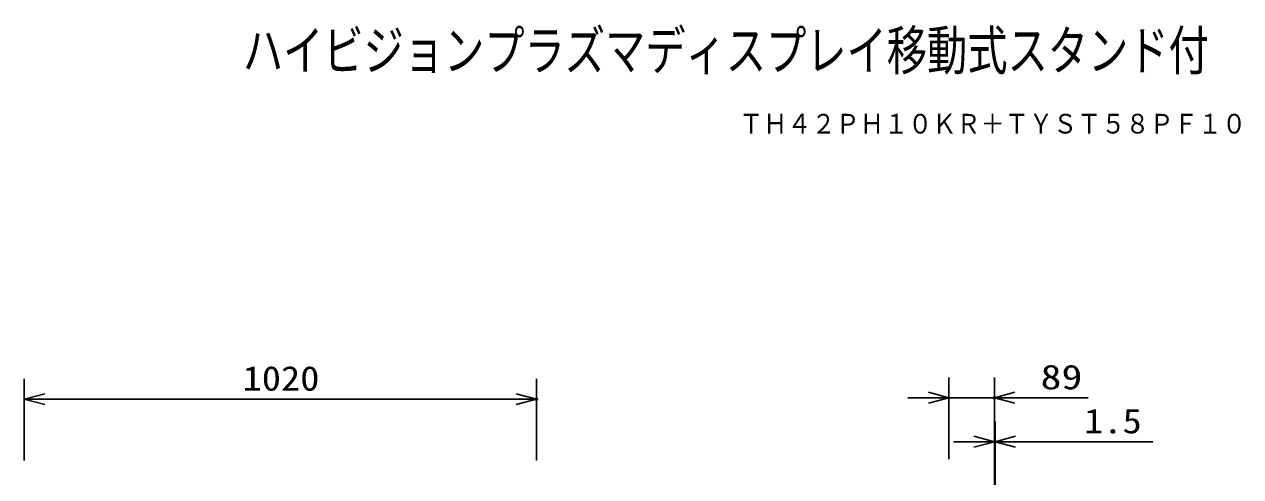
# Model space of a CAD drawing. Units: millimetres, scale not verified. Extents: x -62 to 62, y -116 to 117.
# Drawn here: x -56.9 to 62.1, y 73.2 to 117.4 of the extents above; entities that cross this region are included whole.
import ezdxf
from ezdxf.enums import TextEntityAlignment as Align

# ---------------------------------------------------------------- set-up
doc = ezdxf.new("R2010")
doc.units = ezdxf.units.MM
doc.header["$LTSCALE"] = 0.392256
doc.header["$PDMODE"] = 32
doc.header["$PDSIZE"] = 0.196
for name, color, linetype in [('0-1_KIJUN', 3, 'Continuous'), ('0-2_TOUROKU', 7, 'Continuous'), ('0-3_MOJI1', 2, 'Continuous')]:
    doc.layers.add(name, color=color, linetype=linetype)
doc.styles.add('ＭＳ ゴシック', font='')
doc.styles.get('ＭＳ ゴシック').set_extended_font_data('MS Gothic')

# ---------------------------------------------------------------- blocks, each defined once
blk = doc.blocks.new('_OPEN30')
at = {"layer": '0-2_TOUROKU'}
blk.add_line((0, 0), (-1, 0), dxfattribs=at)
blk.add_lwpolyline([(-1, 0.2679), (0, 0), (-1, -0.2679)], dxfattribs=at)

msp = doc.modelspace()

# ---------------------------------------------------------------- linework, layer by layer
at = {"layer": '0-1_KIJUN'}
for p, q in [((-56.8717, 74.7333), (-56.8717, 82.7333)), ((-6.7716, 74.7333), (-6.7716, 82.7333)), ((33.5551, 74.8675), (33.5551, 82.8675)), ((38.0051, 74.8675), (38.0051, 82.8675)), ((-54.8716, 80.7333), (-8.7716, 80.7333)), ((31.5551, 80.8675), (29.5551, 80.8675)), ((33.5551, 80.8675), (38.0051, 80.8675)), ((40.0051, 80.8675), (47.1717, 80.8675))]:
    msp.add_line(p, q, dxfattribs=at)
at = {"layer": '0-2_TOUROKU', "color": 3}
for p, q in [((38.0051, 68.2779), (38.0051, 78.5645)), ((38.0801, 69.5946), (38.0801, 78.5645)), ((36.0051, 76.5645), (34.0051, 76.5645)), ((38.0051, 76.5645), (38.0801, 76.5645)), ((40.0801, 76.5645), (53.4967, 76.5645))]:
    msp.add_line(p, q, dxfattribs=at)
at = {"layer": '0-2_TOUROKU'}
for p in [(38.0051, 80.8675), (-6.7716, 80.7333)]:
    msp.add_point(p, dxfattribs=at)
at = {"layer": '0-3_MOJI1', "color": 7}
msp.add_point((38.0801, 76.5645), dxfattribs=at)

# ---------------------------------------------------------------- block references
at = {"layer": '0-1_KIJUN', "xscale": 2, "yscale": 2, "rotation": 180}
for p in [(-56.8717, 80.7333), (38.0051, 80.8675)]:
    msp.add_blockref('_OPEN30', p, dxfattribs=at)
at = {"layer": '0-1_KIJUN', "xscale": 2, "yscale": 2}
for p in [(-6.7716, 80.7333), (33.5551, 80.8675)]:
    msp.add_blockref('_OPEN30', p, dxfattribs=at)
at = {"layer": '0-2_TOUROKU', "xscale": 2, "yscale": 2}
msp.add_blockref('_OPEN30', (38.0051, 76.5645), dxfattribs=at)
at = {"layer": '0-2_TOUROKU', "xscale": 2, "yscale": 2, "rotation": 180}
msp.add_blockref('_OPEN30', (38.0801, 76.5645), dxfattribs=at)

# ---------------------------------------------------------------- texts
at = {"layer": '0-1_KIJUN', "style": 'ＭＳ ゴシック'}
for s, width, p in [('1020', 1.15, (-35.529, 80.8429)), ('89', 1.25, (42.5215, 80.9771))]:
    msp.add_text(s, height=2.404, dxfattribs=dict(at, width=width)).set_placement(p, align=Align.BOTTOM_LEFT)
at = {"layer": '0-2_TOUROKU', "color": 1, "style": 'ＭＳ ゴシック', "width": 0.9}
msp.add_text('ＴＨ４２ＰＨ１０ＫＲ＋ＴＹＳＴ５８ＰＦ１０', height=1.924, dxfattribs=at).set_placement((13.0333, 106.13), align=Align.BOTTOM_LEFT)
at = {"layer": '0-2_TOUROKU', "color": 3, "style": 'ＭＳ ゴシック', "width": 1.15}
msp.add_text('1.5', height=2.404, dxfattribs=at).set_placement((46.7763, 76.674), align=Align.BOTTOM_LEFT)
at = {"layer": '0-3_MOJI1', "style": 'ＭＳ ゴシック', "width": 0.75}
msp.add_text('ハイビジョンプラズマディスプレイ移動式スタンド付', height=3.848, dxfattribs=at).set_placement((-35.5, 111.7599), align=Align.BOTTOM_LEFT)

doc.saveas('drawing.dxf')
